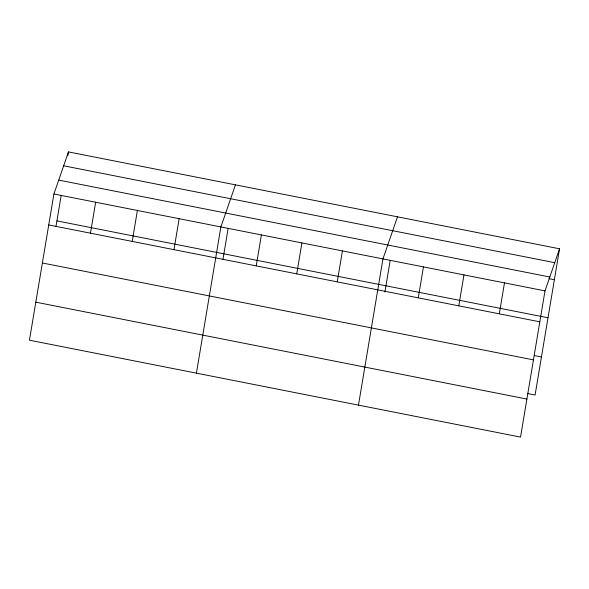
<?xml version="1.0" encoding="UTF-8"?>
<svg xmlns="http://www.w3.org/2000/svg" width="589" height="589" viewBox="0 0 589 589"><rect width="100%" height="100%" fill="white"/><g stroke="black" fill="none" stroke-linecap="round" stroke-linejoin="round"><path stroke-width="0.88" d="M53.916 193.995L29.45 340.206L520.529 437.097L545.002 290.885L559.55 248.794L68.471 151.903L53.916 193.995L545.002 290.885M56.029 226.235L61.168 195.533M67.875 155.444L68.471 151.903M90.478 233.178L95.661 202.226M132.223 241.416L137.399 210.464M173.961 249.648L179.144 218.696M196.417 373.146L220.882 226.934L235.438 184.85M222.995 259.182L228.134 228.48M256.222 265.882L261.398 234.93M296.738 273.87L301.914 242.918M337.247 281.866L342.43 250.914M358.473 405.122L382.946 258.91L397.494 216.818M384.904 292.041L390.19 260.448M418.278 297.85L423.454 266.898M458.794 305.846L463.97 274.894M499.303 313.841L504.486 282.889M559.55 248.794L535.084 395.005L527.877 393.585M63.664 165.796L554.75 262.687M58.716 180.101L549.802 276.992M548.97 278.678L554.374 279.746M56.927 220.89L548.006 317.78M48.74 224.946L539.818 321.83M534.245 355.55L541.446 356.971M42.371 262.981L533.457 359.872M35.819 302.172L526.897 399.055"/></g></svg>
